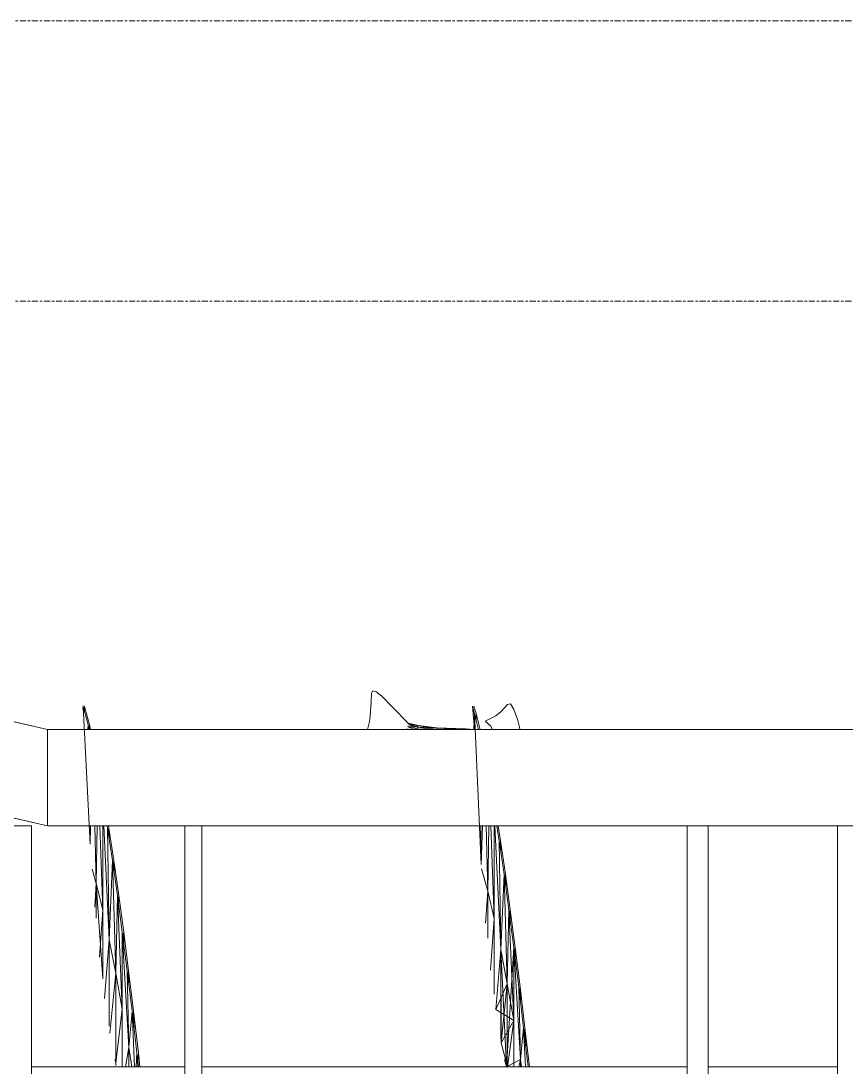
# Model space of a CAD drawing. Header units: centimetres. Extents: x -11896 to 2794, y -437 to 1921.
# Drawn here: x -10624.7 to -10408.9, y 315.3 to 588.8 of the extents above; entities that cross this region are included whole.
import ezdxf

# ---------------------------------------------------------------- set-up
doc = ezdxf.new("R2010")
doc.units = ezdxf.units.CM
doc.linetypes.add('Centre', pattern=[3.175, 0.635, -0.475, 1.59, -0.475])
doc.layers.add('A-FLOR-LEVL', color=7, linetype='Continuous', lineweight=9)
doc.layers.add('M-EQPM', color=7, linetype='Continuous', lineweight=9)

# ---------------------------------------------------------------- blocks, each defined once
blk = doc.blocks.new('EQ-01-001 - EQ-01-001_dwg_selkaeva-1505035-Sección 2-1')
at = {"layer": 'M-EQPM', "color": 253, "true_color": 0x999999}
for p, q in [((-10499.13, 408.21), (-10500.51, 407.11)), ((-10497.5, 410.05), (-10499.13, 408.21)), ((-10496.72, 410.26), (-10497.5, 410.05)), ((-10495.78, 408.76), (-10496.72, 410.26)), ((-10494.84, 406.24), (-10495.78, 408.76)), ((-10500.51, 407.11), (-10503.33, 405.7)), ((-10501.84, 404.4), (-10503.33, 405.7)), ((-10494.35, 404.13), (-10494.84, 406.24)), ((-10501.51, 403.54), (-10501.84, 404.4)), ((-10494.2, 403.54), (-10494.35, 404.13))]:
    blk.add_line(p, q, dxfattribs=at)
at = {"layer": 'M-EQPM', "color": 251, "true_color": 0x666666, "flags": 128}
blk.add_lwpolyline([(-10501.51, 403.54), (-10501.84, 404.4), (-10503.33, 405.7), (-10500.51, 407.11), (-10499.13, 408.21), (-10497.5, 410.05), (-10496.72, 410.26), (-10495.78, 408.76), (-10494.84, 406.24), (-10494.35, 404.13), (-10494.2, 403.54)], dxfattribs=at)
blk = doc.blocks.new('EQ-01-001 - EQ-01-001_dwg_pyrsto-1505038-Sección 2-1')
at = {"layer": 'M-EQPM', "color": 253, "true_color": 0x999999}
for p, q in [((-10533.14, 410.76), (-10533.05, 413.05)), ((-10532.65, 413.63), (-10533.05, 413.05)), ((-10531.93, 413.44), (-10532.65, 413.63)), ((-10530.3, 412.28), (-10531.93, 413.44)), ((-10533.42, 407.03), (-10533.14, 410.76)), ((-10527.61, 409.51), (-10530.3, 412.28)), ((-10523.34, 405.1), (-10527.61, 409.51)), ((-10534.07, 403.54), (-10533.52, 405.68)), ((-10533.52, 405.68), (-10533.42, 407.03)), ((-10523.07, 405.02), (-10523.34, 405.1))]:
    blk.add_line(p, q, dxfattribs=at)
at = {"layer": 'M-EQPM', "color": 251, "true_color": 0x666666, "flags": 128}
blk.add_lwpolyline([(-10523.07, 405.02), (-10523.34, 405.1), (-10527.61, 409.51), (-10530.3, 412.28), (-10531.93, 413.44), (-10532.65, 413.63), (-10533.05, 413.05), (-10533.14, 410.76), (-10533.42, 407.03), (-10533.52, 405.68), (-10534.07, 403.54)], dxfattribs=at)
blk = doc.blocks.new('EQ-01-001 - EQ-01-001_dwg_lohi-all-1505039-Sección 2-1')
at = {"layer": 'M-EQPM', "color": 253, "true_color": 0x999999}
for p, q in [((-10520.85, 404.57), (-10523.4, 405.17)), ((-10520.88, 404.47), (-10523.4, 405.17)), ((-10520.95, 404.19), (-10523.26, 405.01)), ((-10520.88, 404.47), (-10523.08, 404.99)), ((-10522.92, 403.54), (-10523.77, 403.72)), ((-10523.42, 403.54), (-10523.77, 403.72)), ((-10521.06, 403.75), (-10523.62, 404.32)), ((-10521.98, 403.54), (-10523.62, 404.32)), ((-10520.95, 404.19), (-10523.45, 404.31)), ((-10520.95, 404.19), (-10523.33, 404.74)), ((-10521.06, 403.75), (-10521.12, 403.54)), ((-10520.95, 404.19), (-10521.06, 403.75)), ((-10516.27, 403.54), (-10521.06, 403.75)), ((-10519.73, 403.54), (-10521.06, 403.75)), ((-10520.4, 403.54), (-10521.06, 403.75)), ((-10520.88, 404.47), (-10520.95, 404.19)), ((-10516.12, 403.54), (-10520.95, 404.19)), ((-10515.97, 403.87), (-10520.95, 404.19)), ((-10520.85, 404.57), (-10520.88, 404.47)), ((-10515.97, 403.87), (-10520.88, 404.47)), ((-10515.94, 403.99), (-10520.88, 404.47)), ((-10515.94, 403.99), (-10520.85, 404.57)), ((-10516.05, 403.54), (-10515.97, 403.87)), ((-10515.97, 403.87), (-10515.94, 403.99)), ((-10508.39, 403.74), (-10515.97, 403.87)), ((-10508.48, 403.54), (-10515.97, 403.87)), ((-10508.39, 403.74), (-10515.94, 403.99)), ((-10508.39, 403.74), (-10508.45, 403.54)), ((-10508.39, 403.74), (-10506.43, 403.54))]:
    blk.add_line(p, q, dxfattribs=at)
at = {"layer": 'M-EQPM', "color": 251, "true_color": 0x666666}
for p, q in [((-10522.92, 403.54), (-10523.77, 403.72)), ((-10523.77, 403.72), (-10523.42, 403.54)), ((-10521.98, 403.54), (-10523.62, 404.32)), ((-10520.95, 404.19), (-10523.45, 404.31)), ((-10523.45, 404.31), (-10520.95, 404.19)), ((-10523.33, 404.74), (-10520.95, 404.19)), ((-10520.95, 404.19), (-10523.33, 404.74)), ((-10516.27, 403.54), (-10521.06, 403.75)), ((-10521.06, 403.75), (-10519.73, 403.54)), ((-10519.73, 403.54), (-10521.06, 403.75)), ((-10521.06, 403.75), (-10516.27, 403.54)), ((-10520.95, 404.19), (-10516.12, 403.54)), ((-10520.95, 404.19), (-10516.12, 403.54)), ((-10520.88, 404.47), (-10515.94, 403.99)), ((-10515.94, 403.99), (-10520.88, 404.47)), ((-10515.94, 403.99), (-10520.85, 404.57)), ((-10515.94, 403.99), (-10520.85, 404.57))]:
    blk.add_line(p, q, dxfattribs=at)
at = {"layer": 'M-EQPM', "color": 251, "true_color": 0x666666, "flags": 128}
for points in [[(-10520.85, 404.57), (-10523.4, 405.17), (-10520.88, 404.47), (-10523.08, 404.99)], [(-10520.85, 404.57), (-10523.4, 405.17), (-10520.88, 404.47), (-10523.08, 404.99)], [(-10523.26, 405.01), (-10520.95, 404.19), (-10523.24, 405)], [(-10523.42, 403.54), (-10523.77, 403.72), (-10522.92, 403.54)], [(-10523.62, 404.32), (-10521.06, 403.75), (-10523.62, 404.32), (-10521.98, 403.54)], [(-10506.43, 403.54), (-10508.39, 403.74), (-10515.97, 403.87), (-10520.95, 404.19)], [(-10508.48, 403.54), (-10515.97, 403.87), (-10520.95, 404.19)], [(-10506.43, 403.54), (-10508.39, 403.74), (-10515.97, 403.87), (-10520.88, 404.47)], [(-10520.88, 404.47), (-10515.97, 403.87), (-10508.48, 403.54)]]:
    blk.add_lwpolyline(points, dxfattribs=at)
for points in [[(-10520.4, 403.54), (-10521.06, 403.75)], [(-10515.94, 403.99), (-10508.39, 403.74)]]:
    blk.add_lwpolyline(points, close=True, dxfattribs=at)
for name in ['EQ-01-001 - EQ-01-001_dwg_pyrsto-1505038-Sección 2-1', 'EQ-01-001 - EQ-01-001_dwg_selkaeva-1505035-Sección 2-1']:
    blk.add_blockref(name, (0, 0))
blk = doc.blocks.new('EQ-01-001 - EQ-01-001_dwg_lohi-3D-orig-1505040-Sección 2-1')
blk.add_blockref('EQ-01-001 - EQ-01-001_dwg_lohi-all-1505039-Sección 2-1', (0, 0))
blk = doc.blocks.new('EQ-01-001 - EQ-01-001_dwg_Agrupar_321-1505072-Sección 2-1')
at = {"layer": 'M-EQPM', "color": 251, "true_color": 0x656565}
for p, q in [((-10581.89, 305.78), (-10581.89, 378.34)), ((-10581.89, 305.78), (-10581.89, 378.34)), ((-10581.89, 378.34), (-10581.89, 305.78)), ((-10577.37, 305.78), (-10577.37, 378.34)), ((-10577.37, 378.34), (-10577.37, 305.78)), ((-10577.37, 305.78), (-10577.37, 378.34)), ((-10581.89, 94), (-10581.89, 301.58)), ((-10581.89, 94), (-10581.89, 301.58)), ((-10581.89, 301.58), (-10581.89, 94)), ((-10577.37, 94), (-10577.37, 301.58)), ((-10577.37, 301.58), (-10577.37, 94)), ((-10577.37, 94), (-10577.37, 301.58))]:
    blk.add_line(p, q, dxfattribs=at)
blk = doc.blocks.new('EQ-01-001 - EQ-01-001_dwg_Agrupar_321-1505077-Sección 2-1')
at = {"layer": 'M-EQPM', "color": 251, "true_color": 0x656565}
for p, q in [((-10411.18, 305.78), (-10411.18, 378.34)), ((-10411.18, 305.78), (-10411.18, 378.34)), ((-10411.18, 378.34), (-10411.18, 305.78)), ((-10406.65, 305.78), (-10406.65, 378.34)), ((-10406.65, 378.34), (-10406.65, 305.78)), ((-10406.65, 305.78), (-10406.65, 378.34)), ((-10411.18, 94), (-10411.18, 301.58)), ((-10411.18, 94), (-10411.18, 301.58)), ((-10411.18, 301.58), (-10411.18, 94)), ((-10406.65, 94), (-10406.65, 301.58)), ((-10406.65, 301.58), (-10406.65, 94)), ((-10406.65, 94), (-10406.65, 301.58))]:
    blk.add_line(p, q, dxfattribs=at)
blk = doc.blocks.new('EQ-01-001 - EQ-01-001_dwg_Agrupar_1649-1505084-Sección 2-1')
for name in ['EQ-01-001 - EQ-01-001_dwg_Agrupar_321-1505072-Sección 2-1', 'EQ-01-001 - EQ-01-001_dwg_Agrupar_321-1505077-Sección 2-1']:
    blk.add_blockref(name, (0, 0))
blk = doc.blocks.new('EQ-01-001 - EQ-01-001_dwg_Agrupar_674-1505085-Sección 2-1')
at = {"layer": 'M-EQPM', "color": 254, "true_color": 0xcccccc}
for p, q in [((-10617.73, 403.54), (-10746.55, 433.36)), ((-10746.55, 408.16), (-10617.73, 378.34)), ((-10617.73, 403.54), (-10310.35, 403.54)), ((-10617.73, 378.34), (-10617.73, 403.54)), ((-10617.73, 378.34), (-10310.35, 378.34))]:
    blk.add_line(p, q, dxfattribs=at)
at = {"layer": 'M-EQPM', "color": 136, "true_color": 0x007f7f, "flags": 128}
blk.add_lwpolyline([(-10934.3, 453.44), (-10746.55, 433.36), (-10617.73, 403.54), (-10310.35, 403.54)], dxfattribs=at)
for points in [[(-10617.73, 378.34), (-10746.55, 408.16)], [(-10310.35, 378.34), (-10310.35, 403.54), (-10310.35, 378.34), (-10617.73, 378.34), (-10617.73, 403.54), (-10617.73, 378.34)]]:
    blk.add_lwpolyline(points, close=True, dxfattribs=at)
blk = doc.blocks.new('EQ-01-001 - EQ-01-001_dwg_Agrupar_321-1505132-Sección 2-1')
at = {"layer": 'M-EQPM', "color": 251, "true_color": 0x656565}
for p, q in [((-10627.48, 301.58), (-10627.48, 378.34)), ((-10621.97, 378.34), (-10627.48, 378.34)), ((-10627.48, 378.34), (-10627.48, 301.58)), ((-10627.48, 378.34), (-10621.97, 378.34)), ((-10621.97, 301.58), (-10621.97, 378.34)), ((-10621.97, 301.58), (-10621.97, 378.34))]:
    blk.add_line(p, q, dxfattribs=at)
at = {"layer": 'M-EQPM', "color": 251, "true_color": 0x656565, "flags": 128}
blk.add_lwpolyline([(-10627.48, 301.58), (-10627.48, 378.34), (-10621.97, 378.34), (-10621.97, 301.58)], dxfattribs=at)
blk = doc.blocks.new('EQ-01-001 - EQ-01-001_dwg_Agrupar_321-1505135-Sección 2-1')
at = {"layer": 'M-EQPM', "color": 251, "true_color": 0x656565}
for p, q in [((-10450.49, 301.58), (-10450.49, 378.34)), ((-10450.49, 378.34), (-10450.49, 301.58)), ((-10450.49, 301.58), (-10450.49, 378.34)), ((-10444.98, 301.58), (-10444.98, 378.34)), ((-10444.98, 301.58), (-10444.98, 378.34)), ((-10444.98, 378.34), (-10444.98, 301.58))]:
    blk.add_line(p, q, dxfattribs=at)
blk = doc.blocks.new('EQ-01-001 - EQ-01-001_dwg_Agrupar_686-1505143-Sección 2-1')
for name in ['EQ-01-001 - EQ-01-001_dwg_Agrupar_321-1505132-Sección 2-1', 'EQ-01-001 - EQ-01-001_dwg_Agrupar_321-1505135-Sección 2-1']:
    blk.add_blockref(name, (0, 0))
blk = doc.blocks.new('EQ-01-001 - EQ-01-001_dwg_Agrupar_781-1505150-Sección 2-1')
for name in ['EQ-01-001 - EQ-01-001_dwg_Agrupar_674-1505085-Sección 2-1', 'EQ-01-001 - EQ-01-001_dwg_Agrupar_686-1505143-Sección 2-1', 'EQ-01-001 - EQ-01-001_dwg_Agrupar_1649-1505084-Sección 2-1', 'EQ-01-001 - EQ-01-001_dwg_lohi-3D-orig-1505040-Sección 2-1']:
    blk.add_blockref(name, (0, 0))
blk = doc.blocks.new('EQ-01-001 - EQ-01-001_dwg-1504998-Sección 2-1')
blk.add_blockref('EQ-01-001 - EQ-01-001_dwg_Agrupar_781-1505150-Sección 2-1', (0, 0))
blk = doc.blocks.new('EQ-01-001 - EQ-01-001-1479796-Sección 2-1')
blk.add_blockref('EQ-01-001 - EQ-01-001_dwg-1504998-Sección 2-1', (0, 0))
blk = doc.blocks.new('EQ-01-005 - EQ-01-005_dwg_Agrupar_357-1507030-Sección 2-1')
at = {"layer": 'M-EQPM', "color": 253, "true_color": 0x999999}
for p, q in [((-10621.97, 315.34), (-10581.89, 315.34)), ((-10621.97, 315.34), (-10581.89, 315.34)), ((-10581.89, 315.34), (-10621.97, 315.34)), ((-10621.97, 315.33), (-10581.89, 315.33)), ((-10581.89, 315.33), (-10621.97, 315.33)), ((-10621.97, 315.33), (-10581.89, 315.33)), ((-10621.97, 315.31), (-10581.89, 315.31)), ((-10581.89, 315.31), (-10621.97, 315.31)), ((-10581.89, 315.31), (-10621.97, 315.31)), ((-10577.37, 315.34), (-10450.49, 315.34)), ((-10577.37, 315.34), (-10450.49, 315.34)), ((-10450.49, 315.34), (-10577.37, 315.34)), ((-10577.37, 315.33), (-10450.49, 315.33)), ((-10450.49, 315.33), (-10577.37, 315.33)), ((-10577.37, 315.33), (-10450.49, 315.33)), ((-10577.37, 315.31), (-10450.49, 315.31)), ((-10450.49, 315.31), (-10577.37, 315.31)), ((-10450.49, 315.31), (-10577.37, 315.31)), ((-10444.98, 315.34), (-10411.18, 315.34)), ((-10444.98, 315.34), (-10411.18, 315.34)), ((-10411.18, 315.34), (-10444.98, 315.34)), ((-10444.98, 315.33), (-10411.18, 315.33)), ((-10411.18, 315.33), (-10444.98, 315.33)), ((-10444.98, 315.33), (-10411.18, 315.33)), ((-10444.98, 315.31), (-10411.18, 315.31)), ((-10411.18, 315.31), (-10444.98, 315.31)), ((-10411.18, 315.31), (-10444.98, 315.31))]:
    blk.add_line(p, q, dxfattribs=at)
blk = doc.blocks.new('EQ-01-005 - EQ-01-005_dwg_Agrupar_1041-1507032-Sección 2-1')
at = {"layer": 'M-EQPM', "color": 251, "true_color": 0x656565}
for p, q in [((-10608.45, 409.56), (-10608.51, 409.73)), ((-10608.49, 408.97), (-10608.45, 409.56)), ((-10607.17, 404.76), (-10608.45, 409.56)), ((-10608.45, 408.4), (-10608.45, 409.56)), ((-10608.09, 409.56), (-10608.15, 409.73)), ((-10608.09, 409.56), (-10608.13, 408.97)), ((-10606.81, 404.76), (-10608.09, 409.56)), ((-10608.09, 408.4), (-10608.09, 409.56)), ((-10506.06, 407.74), (-10506.62, 409.63)), ((-10506.29, 403.54), (-10506.06, 407.74)), ((-10505.7, 407.74), (-10506.26, 409.63)), ((-10505.01, 403.54), (-10506.06, 407.74)), ((-10506.06, 403.54), (-10506.06, 407.74)), ((-10505.7, 407.74), (-10505.76, 406.56)), ((-10504.65, 403.54), (-10505.7, 407.74)), ((-10505.7, 406.29), (-10505.7, 407.74)), ((-10607.22, 403.54), (-10607.17, 404.76)), ((-10606.9, 403.54), (-10607.17, 404.76)), ((-10607.16, 403.54), (-10607.17, 404.76)), ((-10606.81, 404.76), (-10606.86, 403.54)), ((-10606.54, 403.54), (-10606.81, 404.76)), ((-10606.8, 403.54), (-10606.81, 404.76)), ((-10606.85, 378), (-10606.86, 378.34)), ((-10606.62, 373.58), (-10606.49, 378.34)), ((-10605.04, 363.28), (-10605.4, 378.34)), ((-10605.04, 363.28), (-10604.82, 378.34)), ((-10603.33, 356.36), (-10604.11, 378.34)), ((-10603.33, 356.36), (-10603.33, 378.34)), ((-10601.63, 348.52), (-10603, 378.34)), ((-10602.15, 378.34), (-10602.05, 377.75)), ((-10600.77, 369.26), (-10602.05, 377.75)), ((-10601.63, 348.52), (-10602.05, 377.75)), ((-10601.69, 377.75), (-10601.8, 376.04)), ((-10601.69, 377.75), (-10601.79, 378.34)), ((-10600.41, 369.26), (-10601.69, 377.75)), ((-10601.66, 375.1), (-10601.69, 377.75)), ((-10504.37, 368.93), (-10504.48, 378.34)), ((-10504.33, 368.25), (-10504.03, 378.34)), ((-10502.64, 361.31), (-10503.05, 378.34)), ((-10502.64, 361.31), (-10502.39, 378.34)), ((-10500.94, 354.1), (-10501.8, 378.34)), ((-10500.94, 354.1), (-10500.94, 378.34)), ((-10499.23, 346), (-10500.74, 378.34)), ((-10500.27, 378.34), (-10499.66, 374.43)), ((-10499.3, 374.43), (-10499.91, 378.34)), ((-10498.38, 365.69), (-10499.66, 374.43)), ((-10499.23, 346), (-10499.66, 374.43)), ((-10499.3, 374.43), (-10499.4, 372.71)), ((-10498.02, 365.69), (-10499.3, 374.43)), ((-10499.25, 371.69), (-10499.3, 374.43)), ((-10601.63, 348.52), (-10600.77, 369.26)), ((-10599.49, 360.17), (-10600.77, 369.26)), ((-10599.92, 339.84), (-10600.77, 369.26)), ((-10600.5, 367.28), (-10600.41, 369.26)), ((-10599.13, 360.17), (-10600.41, 369.26)), ((-10600.32, 366.03), (-10600.41, 369.26)), ((-10605.04, 363.28), (-10606.12, 367.02)), ((-10502.64, 361.31), (-10504.24, 367.14)), ((-10499.23, 346), (-10498.38, 365.69)), ((-10497.1, 356.38), (-10498.38, 365.69)), ((-10497.52, 337.09), (-10498.38, 365.69)), ((-10498.1, 363.7), (-10498.02, 365.69)), ((-10496.74, 356.38), (-10498.02, 365.69)), ((-10497.92, 362.34), (-10498.02, 365.69)), ((-10605.04, 363.28), (-10605.42, 357.13)), ((-10603.33, 356.36), (-10605.04, 363.28)), ((-10605.04, 354.22), (-10605.04, 363.28)), ((-10502.64, 361.31), (-10503.18, 352.9)), ((-10500.94, 354.1), (-10502.64, 361.31)), ((-10502.64, 348.97), (-10502.64, 361.31)), ((-10599.92, 339.84), (-10599.49, 360.17)), ((-10598.21, 350.54), (-10599.49, 360.17)), ((-10598.21, 330.43), (-10599.49, 360.17)), ((-10599.18, 357.83), (-10599.13, 360.17)), ((-10597.85, 350.54), (-10599.13, 360.17)), ((-10603.33, 356.36), (-10604.18, 344.03)), ((-10603.33, 338.32), (-10603.33, 356.36)), ((-10497.52, 337.09), (-10497.1, 356.38)), ((-10495.82, 346.55), (-10497.1, 356.38)), ((-10495.82, 327.48), (-10497.1, 356.38)), ((-10496.79, 354.01), (-10496.74, 356.38)), ((-10495.46, 346.55), (-10496.74, 356.38)), ((-10500.94, 354.1), (-10501.91, 340.59)), ((-10500.94, 334.31), (-10500.94, 354.1)), ((-10598.21, 350.54), (-10596.93, 340.42)), ((-10596.51, 320.39), (-10598.21, 350.54)), ((-10598.21, 330.43), (-10598.21, 350.54)), ((-10597.85, 350.54), (-10598.05, 349.28)), ((-10596.57, 340.42), (-10597.85, 350.54)), ((-10597.85, 347.69), (-10597.85, 350.54)), ((-10601.63, 348.52), (-10602.85, 333.25)), ((-10599.92, 339.84), (-10601.63, 348.52)), ((-10601.63, 325.94), (-10601.63, 348.52)), ((-10499.23, 346), (-10500.54, 330.36)), ((-10497.52, 337.09), (-10499.23, 346)), ((-10499.23, 322.72), (-10499.23, 346)), ((-10495.82, 346.55), (-10494.54, 336.26)), ((-10494.11, 317.27), (-10495.82, 346.55)), ((-10495.82, 327.48), (-10495.82, 346.55)), ((-10495.46, 346.55), (-10495.66, 345.44)), ((-10494.18, 336.26), (-10495.46, 346.55)), ((-10495.46, 343.65), (-10495.46, 346.55)), ((-10599.92, 339.84), (-10601.43, 324.11)), ((-10598.21, 330.43), (-10599.92, 339.84)), ((-10599.92, 316.43), (-10599.92, 339.84)), ((-10595.65, 329.89), (-10596.93, 340.42)), ((-10596.51, 320.39), (-10596.93, 340.42)), ((-10596.57, 340.42), (-10596.76, 338.98)), ((-10595.29, 329.89), (-10596.57, 340.42)), ((-10596.5, 336.83), (-10596.57, 340.42)), ((-10497.52, 337.09), (-10499.11, 321.61)), ((-10495.82, 327.48), (-10497.52, 337.09)), ((-10497.52, 315.31), (-10497.52, 337.09)), ((-10493.26, 325.58), (-10494.54, 336.26)), ((-10494.11, 317.27), (-10494.54, 336.26)), ((-10494.18, 336.26), (-10494.37, 334.9)), ((-10492.9, 325.58), (-10494.18, 336.26)), ((-10494.09, 332.56), (-10494.18, 336.26)), ((-10598.21, 330.43), (-10599.92, 316.43)), ((-10598.21, 315.31), (-10598.21, 330.43)), ((-10596.51, 320.39), (-10595.65, 329.89)), ((-10594.37, 319.01), (-10595.65, 329.89)), ((-10595.03, 315.31), (-10595.65, 329.89)), ((-10595.45, 328.16), (-10595.29, 329.89)), ((-10594.01, 319.01), (-10595.29, 329.89)), ((-10595.09, 325.09), (-10595.29, 329.89)), ((-10495.82, 327.48), (-10497.43, 315.31)), ((-10495.82, 315.31), (-10495.82, 327.48)), ((-10494.11, 317.27), (-10493.26, 325.58)), ((-10492.06, 315.31), (-10493.26, 325.58)), ((-10492.8, 315.31), (-10493.26, 325.58)), ((-10493.07, 323.93), (-10492.9, 325.58)), ((-10491.7, 315.31), (-10492.9, 325.58)), ((-10492.67, 320.53), (-10492.9, 325.58)), ((-10596.51, 320.39), (-10597.37, 315.31)), ((-10595.69, 315.31), (-10596.51, 320.39)), ((-10596.51, 315.31), (-10596.51, 320.39)), ((-10599.92, 316.43), (-10600.19, 317.31)), ((-10594.55, 315.31), (-10594.37, 319.01)), ((-10593.95, 315.31), (-10594.37, 319.01)), ((-10594.14, 315.31), (-10594.37, 319.01)), ((-10594.12, 316.77), (-10594.01, 319.01)), ((-10593.59, 315.31), (-10594.01, 319.01)), ((-10599.94, 315.89), (-10599.92, 316.43)), ((-10599.91, 315.81), (-10599.92, 316.43)), ((-10599.88, 315.73), (-10599.92, 316.43)), ((-10497.72, 315.31), (-10498.29, 317.23)), ((-10494.11, 317.27), (-10494.49, 315.31)), ((-10493.8, 315.31), (-10494.11, 317.27)), ((-10494.11, 315.31), (-10494.11, 317.27))]:
    blk.add_line(p, q, dxfattribs=at)
at = {"layer": 'M-EQPM', "color": 136, "true_color": 0x007f7f}
for p, q in [((-10608.45, 409.56), (-10608.45, 408.4)), ((-10606.86, 378.34), (-10606.85, 378)), ((-10606.85, 378), (-10606.86, 378.34)), ((-10606.49, 378.34), (-10606.62, 373.58)), ((-10604.82, 378.34), (-10605.04, 363.28)), ((-10603.33, 356.36), (-10604.11, 378.34)), ((-10603.33, 356.36), (-10604.11, 378.34)), ((-10603.33, 378.34), (-10603.33, 356.36)), ((-10601.63, 348.52), (-10603, 378.34)), ((-10601.63, 348.52), (-10603, 378.34)), ((-10504.48, 378.34), (-10504.37, 368.93)), ((-10504.37, 368.93), (-10504.48, 378.34)), ((-10504.03, 378.34), (-10504.33, 368.25)), ((-10502.64, 361.31), (-10503.05, 378.34)), ((-10502.64, 361.31), (-10503.05, 378.34)), ((-10502.39, 378.34), (-10502.64, 361.31)), ((-10500.94, 354.1), (-10501.8, 378.34)), ((-10500.94, 354.1), (-10501.8, 378.34)), ((-10500.94, 378.34), (-10500.94, 354.1)), ((-10499.23, 346), (-10500.74, 378.34)), ((-10504.24, 367.14), (-10502.64, 361.31)), ((-10605.04, 363.28), (-10605.42, 357.13)), ((-10605.04, 354.22), (-10605.04, 363.28)), ((-10605.04, 363.28), (-10603.33, 356.36)), ((-10602.85, 333.25), (-10601.63, 348.52)), ((-10601.63, 348.52), (-10599.92, 339.84)), ((-10499.23, 322.72), (-10499.23, 346)), ((-10499.23, 346), (-10497.52, 337.09)), ((-10598.21, 330.43), (-10598.21, 315.31)), ((-10599.92, 316.43), (-10600.19, 317.31)), ((-10600.19, 317.31), (-10599.92, 316.43)), ((-10599.91, 315.81), (-10599.92, 316.43)), ((-10599.91, 315.81), (-10599.92, 316.43)), ((-10599.88, 315.73), (-10599.92, 316.43)), ((-10599.92, 316.43), (-10599.88, 315.73)), ((-10493.8, 315.31), (-10494.11, 317.27))]:
    blk.add_line(p, q, dxfattribs=at)
at = {"layer": 'M-EQPM', "color": 136, "true_color": 0x007f7f, "flags": 128}
for points in [[(-10608.49, 408.97), (-10608.45, 409.56), (-10608.51, 409.73)], [(-10608.49, 408.97), (-10608.45, 409.56), (-10608.45, 408.4)], [(-10607.22, 403.54), (-10607.17, 404.76), (-10608.45, 409.56), (-10606.62, 373.58)], [(-10608.09, 408.4), (-10608.09, 409.56), (-10608.15, 409.73)], [(-10606.86, 403.54), (-10606.81, 404.76), (-10608.09, 409.56), (-10608.13, 408.97)], [(-10608.09, 408.4), (-10608.09, 409.56), (-10608.13, 408.97)], [(-10506.06, 407.74), (-10506.62, 409.63), (-10506.06, 403.54)], [(-10506.29, 403.54), (-10506.06, 407.74), (-10506.06, 403.54)], [(-10506.26, 409.63), (-10505.7, 407.74), (-10505.7, 406.29)], [(-10505.01, 403.54), (-10506.06, 407.74), (-10504.33, 368.25)], [(-10504.65, 403.54), (-10505.7, 407.74), (-10505.76, 406.56)], [(-10505.76, 406.56), (-10505.7, 407.74), (-10505.7, 406.29)], [(-10607.22, 403.54), (-10607.17, 404.76), (-10607.16, 403.54)], [(-10607.16, 403.54), (-10607.17, 404.76), (-10606.9, 403.54)], [(-10606.8, 403.54), (-10606.81, 404.76), (-10606.86, 403.54)], [(-10606.8, 403.54), (-10606.81, 404.76), (-10606.54, 403.54)], [(-10606.12, 367.02), (-10605.04, 363.28), (-10605.4, 378.34)], [(-10604.82, 378.34), (-10605.04, 363.28), (-10605.4, 378.34)], [(-10603.33, 378.34), (-10603.33, 356.36), (-10603.33, 338.32)], [(-10602.15, 378.34), (-10602.05, 377.75), (-10601.63, 348.52)], [(-10601.63, 348.52), (-10600.77, 369.26), (-10602.05, 377.75), (-10601.63, 348.52)], [(-10601.8, 376.04), (-10601.69, 377.75), (-10601.79, 378.34)], [(-10601.66, 375.1), (-10601.69, 377.75), (-10601.8, 376.04)], [(-10601.66, 375.1), (-10601.69, 377.75), (-10600.41, 369.26), (-10600.5, 367.28)], [(-10502.39, 378.34), (-10502.64, 361.31), (-10500.94, 354.1)], [(-10500.94, 378.34), (-10500.94, 354.1), (-10500.94, 334.31)], [(-10500.54, 330.36), (-10499.23, 346), (-10500.74, 378.34)], [(-10500.27, 378.34), (-10499.66, 374.43), (-10499.23, 346), (-10498.38, 365.69), (-10499.66, 374.43), (-10499.23, 346)], [(-10499.91, 378.34), (-10499.3, 374.43), (-10499.4, 372.71)], [(-10499.25, 371.69), (-10499.3, 374.43), (-10499.4, 372.71)], [(-10499.25, 371.69), (-10499.3, 374.43), (-10498.02, 365.69), (-10498.1, 363.7)], [(-10599.92, 339.84), (-10600.77, 369.26), (-10601.63, 348.52)], [(-10599.92, 339.84), (-10600.77, 369.26), (-10599.49, 360.17), (-10599.92, 339.84)], [(-10600.32, 366.03), (-10600.41, 369.26), (-10600.5, 367.28)], [(-10600.32, 366.03), (-10600.41, 369.26), (-10599.13, 360.17), (-10599.18, 357.83)], [(-10606.12, 367.02), (-10605.04, 363.28), (-10605.42, 357.13)], [(-10503.18, 352.9), (-10502.64, 361.31), (-10504.24, 367.14)], [(-10497.52, 337.09), (-10498.38, 365.69), (-10499.23, 346)], [(-10497.52, 337.09), (-10498.38, 365.69), (-10497.1, 356.38), (-10497.52, 337.09)], [(-10497.92, 362.34), (-10498.02, 365.69), (-10498.1, 363.7)], [(-10497.92, 362.34), (-10498.02, 365.69), (-10496.74, 356.38), (-10496.79, 354.01)], [(-10605.04, 363.28), (-10603.33, 356.36), (-10604.18, 344.03)], [(-10604.18, 344.03), (-10603.33, 356.36), (-10605.04, 363.28), (-10603.33, 338.32)], [(-10503.18, 352.9), (-10502.64, 361.31), (-10502.64, 348.97)], [(-10501.91, 340.59), (-10500.94, 354.1), (-10502.64, 361.31), (-10502.64, 348.97)], [(-10599.18, 357.83), (-10599.13, 360.17), (-10597.85, 350.54), (-10598.05, 349.28)], [(-10496.79, 354.01), (-10496.74, 356.38), (-10495.46, 346.55), (-10495.66, 345.44)], [(-10500.94, 334.31), (-10500.94, 354.1), (-10501.91, 340.59)], [(-10597.37, 315.31), (-10596.51, 320.39), (-10598.21, 350.54), (-10598.21, 330.43), (-10598.21, 315.31)], [(-10595.69, 315.31), (-10596.51, 320.39), (-10598.21, 350.54), (-10596.93, 340.42), (-10596.51, 320.39), (-10595.65, 329.89), (-10596.93, 340.42), (-10596.51, 320.39)], [(-10596.76, 338.98), (-10596.57, 340.42), (-10597.85, 350.54), (-10598.05, 349.28)], [(-10601.63, 325.94), (-10601.63, 348.52), (-10602.85, 333.25)], [(-10601.63, 325.94), (-10601.63, 348.52), (-10599.92, 339.84), (-10601.43, 324.11)], [(-10499.23, 346), (-10497.52, 337.09), (-10499.11, 321.61), (-10499.23, 346), (-10497.72, 315.31)], [(-10495.82, 315.31), (-10495.82, 327.48), (-10495.82, 346.55), (-10497.72, 315.31), (-10494.11, 317.27), (-10494.49, 315.31)], [(-10494.11, 317.27), (-10495.82, 346.55), (-10494.54, 336.26), (-10494.11, 317.27)], [(-10495.66, 345.44), (-10495.46, 346.55), (-10494.18, 336.26), (-10494.37, 334.9)], [(-10599.92, 316.43), (-10599.92, 339.84), (-10601.43, 324.11)], [(-10599.92, 316.43), (-10598.21, 330.43), (-10599.92, 339.84), (-10599.92, 316.43), (-10598.21, 330.43), (-10599.92, 316.43), (-10599.94, 315.89)], [(-10596.5, 336.83), (-10596.57, 340.42), (-10596.76, 338.98)], [(-10596.5, 336.83), (-10596.57, 340.42), (-10595.29, 329.89), (-10595.45, 328.16)], [(-10497.52, 315.31), (-10497.52, 337.09), (-10500.54, 330.36), (-10495.82, 327.48), (-10497.43, 315.31), (-10499.11, 321.61), (-10495.82, 327.48), (-10495.82, 315.31)], [(-10494.11, 317.27), (-10493.26, 325.58), (-10494.54, 336.26), (-10494.11, 317.27)], [(-10494.09, 332.56), (-10494.18, 336.26), (-10494.37, 334.9)], [(-10494.09, 332.56), (-10494.18, 336.26), (-10492.9, 325.58), (-10493.07, 323.93)], [(-10596.51, 320.39), (-10595.65, 329.89), (-10595.03, 315.31)], [(-10594.55, 315.31), (-10594.37, 319.01), (-10595.65, 329.89), (-10595.03, 315.31)], [(-10595.09, 325.09), (-10595.29, 329.89), (-10595.45, 328.16)], [(-10595.09, 325.09), (-10595.29, 329.89), (-10594.01, 319.01), (-10594.12, 316.77)], [(-10494.11, 317.27), (-10493.26, 325.58), (-10492.8, 315.31)], [(-10492.06, 315.31), (-10493.26, 325.58), (-10492.8, 315.31)], [(-10492.67, 320.53), (-10492.9, 325.58), (-10493.07, 323.93)], [(-10491.7, 315.31), (-10492.9, 325.58), (-10492.67, 320.53)], [(-10595.69, 315.31), (-10596.51, 320.39), (-10597.37, 315.31)], [(-10594.14, 315.31), (-10594.37, 319.01), (-10594.55, 315.31)], [(-10594.14, 315.31), (-10594.37, 319.01), (-10593.95, 315.31)], [(-10594.12, 316.77), (-10594.01, 319.01), (-10593.59, 315.31)], [(-10494.49, 315.31), (-10494.11, 317.27), (-10494.11, 315.31)], [(-10493.8, 315.31), (-10494.11, 317.27), (-10494.11, 315.31)]]:
    blk.add_lwpolyline(points, dxfattribs=at)
for points in [[(-10598.21, 350.54), (-10598.21, 330.43), (-10599.49, 360.17), (-10599.92, 339.84), (-10598.21, 330.43), (-10599.49, 360.17)], [(-10495.82, 346.55), (-10495.82, 327.48), (-10497.1, 356.38), (-10497.52, 337.09), (-10495.82, 327.48), (-10497.1, 356.38)], [(-10597.85, 347.69), (-10597.85, 350.54)], [(-10495.46, 343.65), (-10495.46, 346.55)], [(-10596.51, 315.31), (-10596.51, 320.39)]]:
    blk.add_lwpolyline(points, close=True, dxfattribs=at)
blk = doc.blocks.new('EQ-01-005 - EQ-01-005_dwg_133_CHILLER_dwg-1507034-Sección 2-1')
for name in ['EQ-01-005 - EQ-01-005_dwg_Agrupar_1041-1507032-Sección 2-1', 'EQ-01-005 - EQ-01-005_dwg_Agrupar_357-1507030-Sección 2-1']:
    blk.add_blockref(name, (0, 0))
blk = doc.blocks.new('EQ-01-005 - EQ-01-005_dwg_Agrupar_320-1507037-Sección 2-1')
blk.add_blockref('EQ-01-005 - EQ-01-005_dwg_133_CHILLER_dwg-1507034-Sección 2-1', (0, 0))
blk = doc.blocks.new('EQ-01-005 - EQ-01-005_dwg-1507028-Sección 2-1')
blk.add_blockref('EQ-01-005 - EQ-01-005_dwg_Agrupar_320-1507037-Sección 2-1', (0, 0))
blk = doc.blocks.new('EQ-01-005 - EQ-01-005-1485178-Sección 2-1')
blk.add_blockref('EQ-01-005 - EQ-01-005_dwg-1507028-Sección 2-1', (0, 0))
blk = doc.blocks.new('PQ_RVR_MEP-01_ZZ_ZZ_MO_T_A_rvt-1-Sección 2-1')
at = {"layer": 'M-EQPM', "lineweight": 9}
for name in ['EQ-01-001 - EQ-01-001-1479796-Sección 2-1', 'EQ-01-005 - EQ-01-005-1485178-Sección 2-1']:
    blk.add_blockref(name, (0, 0), dxfattribs=at)

msp = doc.modelspace()

# ---------------------------------------------------------------- linework, layer by layer
at = {"layer": 'A-FLOR-LEVL', "color": 253, "linetype": 'Centre', "true_color": 0xaaaaaa}
for p, q in [((-11896.135, 588.801), (-4860.713, 588.801)), ((-11896.135, 515.53), (-4860.713, 515.53))]:
    msp.add_line(p, q, dxfattribs=at)

# ---------------------------------------------------------------- block references
at = {"lineweight": 5}
msp.add_blockref('PQ_RVR_MEP-01_ZZ_ZZ_MO_T_A_rvt-1-Sección 2-1', (0, 0), dxfattribs=at)

doc.saveas('drawing.dxf')
